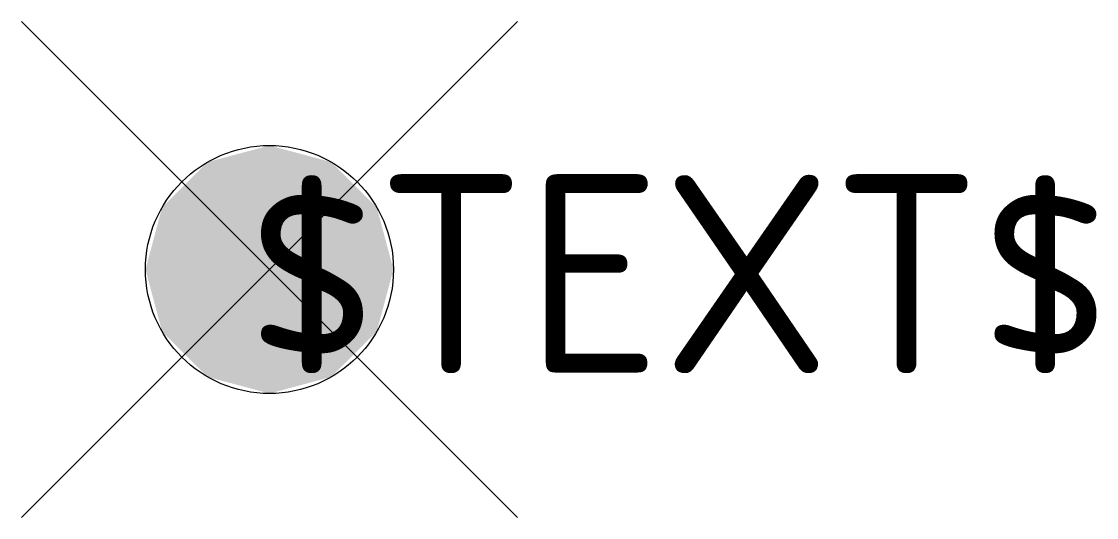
# Model space of a CAD drawing. Extents: x -0.5 to 1.67, y -0.5 to 0.5.
import ezdxf
from ezdxf.enums import TextEntityAlignment as Align

# ---------------------------------------------------------------- set-up
doc = ezdxf.new("R2010")
doc.units = 0
doc.header["$MEASUREMENT"] = 0
doc.styles.add('_TEL_DIM', font='TSSDENG', dxfattribs={"width": 0.6, "height": 5, "bigfont": '！！TSSDCHN'})

msp = doc.modelspace()

# ---------------------------------------------------------------- linework, layer by layer
for p, q in [((-0.5, 0.5), (0.5, -0.5)), ((0.5, 0.5), (-0.5, -0.5))]:
    msp.add_line(p, q)
msp.add_circle((0, 0), 0.25)
for points in [[(0, 0.25), (0, 0.25), (-0.125, 0.2165), (0.125, 0.2165)], [(-0.125, 0.2165), (0.125, 0.2165), (-0.2165, 0.125), (0.2165, 0.125)], [(-0.2165, 0.125), (0.2165, 0.125), (-0.25, 0), (0.25, 0)], [(-0.2165, -0.125), (0.2165, -0.125), (-0.25, 0), (0.25, 0)], [(-0.125, -0.2165), (0.125, -0.2165), (-0.2165, -0.125), (0.2165, -0.125)], [(0, -0.25), (0, -0.25), (-0.125, -0.2165), (0.125, -0.2165)]]:
    msp.add_solid(points)

# ---------------------------------------------------------------- texts
at = {"color": 7, "linetype": 'Continuous', "style": '_TEL_DIM'}
msp.add_attdef('$TEXT$', text='B3', height=0.4, dxfattribs=at).set_placement((0.8253, -0.009), align=Align.MIDDLE_CENTER)
at = {"color": 7, "linetype": 'Continuous', "style": '_TEL_DIM', "flags": 1}
for tag in ['A', 'REMARK']:
    msp.add_attdef(tag, text='备用照明', height=0.0000167, dxfattribs=at).set_placement((0, 0), align=Align.MIDDLE_CENTER)

doc.saveas('drawing.dxf')
